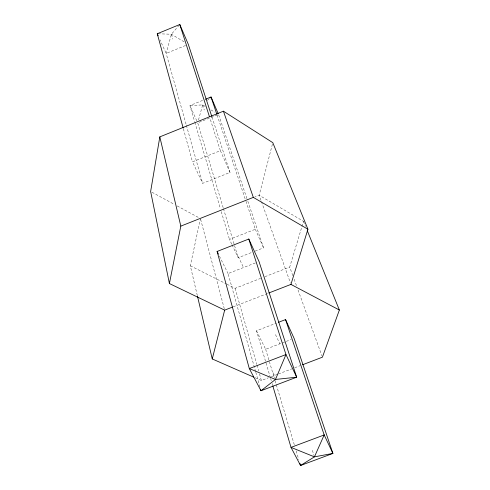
<?xml version="1.0" encoding="UTF-8"?>
<svg xmlns="http://www.w3.org/2000/svg" width="490" height="490" viewBox="0 0 490 490"><rect width="100%" height="100%" fill="white"/><g stroke="black" fill="none" stroke-linecap="round" stroke-linejoin="round"><path stroke-width="0.37" stroke-dasharray="2.45 1.84" d="M197.335 295.605L190.316 265.8L200.275 219.293M272.416 144.14L259.186 195.271L261.231 201.023M179.291 25.076L171.402 34.239L166.153 53.422L186.169 124.613M198.499 119.97L202.652 104.903L203.705 103.911M292.824 275.625L289.713 267.038L303.518 221.327L259.186 195.271L254.941 196.956M207.374 100.456L210.002 97.988M185.545 45.49L166.153 53.422L160.016 39.861M202.584 100.419L189.887 105.552L194.646 121.649M212.011 117.135L230.018 172.449L202.676 183.321L192.472 161.853L220.384 150.693L209.885 118.059M231.739 244.167L229.485 239.414L255.327 229.265L245.649 200.355M232.064 244.847L238.195 257.752L251.578 252.522M255.1 251.143L263.546 247.842L247.162 199.271M255.602 371.591L228.046 273.573L255.486 262.873M226.974 284.225L235.114 288.316L260.643 278.369M264.894 276.709L289.713 267.038M233.209 306.82L268.134 293.259M270.394 377.698L256.503 330.756L276.348 323.118M256.503 330.756L265.66 349.272L285.554 341.652M286.27 341.377L291.25 339.472M255.137 377.759L261.366 380.491L268.465 377.778M271.301 376.694L277.689 374.256M278.4 373.986L291.887 368.841M294.723 367.757L300.401 365.589M205.194 106.428L202.652 104.903L189.887 105.552L196.772 120.767M158 33.779L171.402 34.239L184.411 42.024M190.316 265.8L226.294 283.882M151.967 192.233L174.538 204.495M177.196 205.935L198.444 217.474M210.914 109.87L214.73 112.161M219.428 256.148L228.046 273.573M275.49 334.603L279.864 343.833M238.287 256.533L243.512 267.546M255.327 229.265L263.546 247.842M220.384 150.693L230.018 172.449M303.518 221.327L305.527 226.294M294.123 279.202L296.72 286.356M298.018 289.933L321.887 355.758M261.489 201.739L290.429 282.963M246.917 198.548L218.546 114.452L197.709 122.843L223.232 207.895M217.101 115.07L245.404 199.632M312.381 450.353L313.98 455.406M202.652 104.903L204.269 109.993M273.487 372.835L275.08 378.133M171.402 34.239L172.847 39.047M223.452 208.624L238.195 257.752M265.66 349.272L274.216 377.784M275.092 380.705L294.833 446.494M296.15 450.88L298.784 459.651M194.861 122.378L220.396 208.691M221.26 211.619L229.485 239.414M270.609 378.433L271.258 380.632M272.128 383.566L272.562 385.036M235.114 288.316L256.785 364.395M256.993 365.13L258.659 370.979M259.492 373.907L261.366 380.491M186.378 125.342L202.676 183.321M255.811 372.327L259.957 387.069M183.364 128.723L192.472 161.853M200.631 219.293L224.267 308.663"/><path stroke-width="0.73" d="M268.845 292.977L290.944 284.402L307.922 229.228L272.795 142.657L223.416 111.187L159.826 136.875L150.638 191.51L169.405 283.545L224.659 310.139L232.499 307.095M169.405 283.545L180.816 226.117L159.826 136.875M253.753 377.153L212.25 358.943L224.659 310.139M307.248 230.551L339.362 310.023L322.408 357.192L302.532 364.774M210.002 97.988L211.049 97.002L218.246 113.754M183.162 127.988L157.253 33.755L179.787 24.5L188.313 44.357L211.772 116.412M205.408 99.28L211.049 97.002L216.856 114.348M180.816 226.117L253.324 197.384L307.922 229.228M217.107 251.462L248.804 239.034L259.008 261.501L296.671 377.196L260.992 390.751L249.306 368.56L217.107 251.462L218.436 254.139M278.473 322.304L285.56 319.578L294.098 338.382L332.912 453.422L300.542 465.5L291.005 447.382L272.777 385.771M290.944 284.402L339.362 310.023M157.253 33.755L158.172 35.788M223.416 111.187L253.324 197.384M285.56 319.578L324.184 434.955L332.912 453.422L314.439 456.852L300.542 465.5L299.88 463.307M179.787 24.5L209.42 116.608M248.804 239.034L285.97 354.558L296.671 377.196L275.478 379.456L249.306 368.56L285.97 354.558L275.478 379.456L260.992 390.751L260.576 389.281M197.513 296.352L212.25 358.943M324.184 434.955L314.439 456.852L291.005 447.382L324.184 434.955"/></g></svg>
